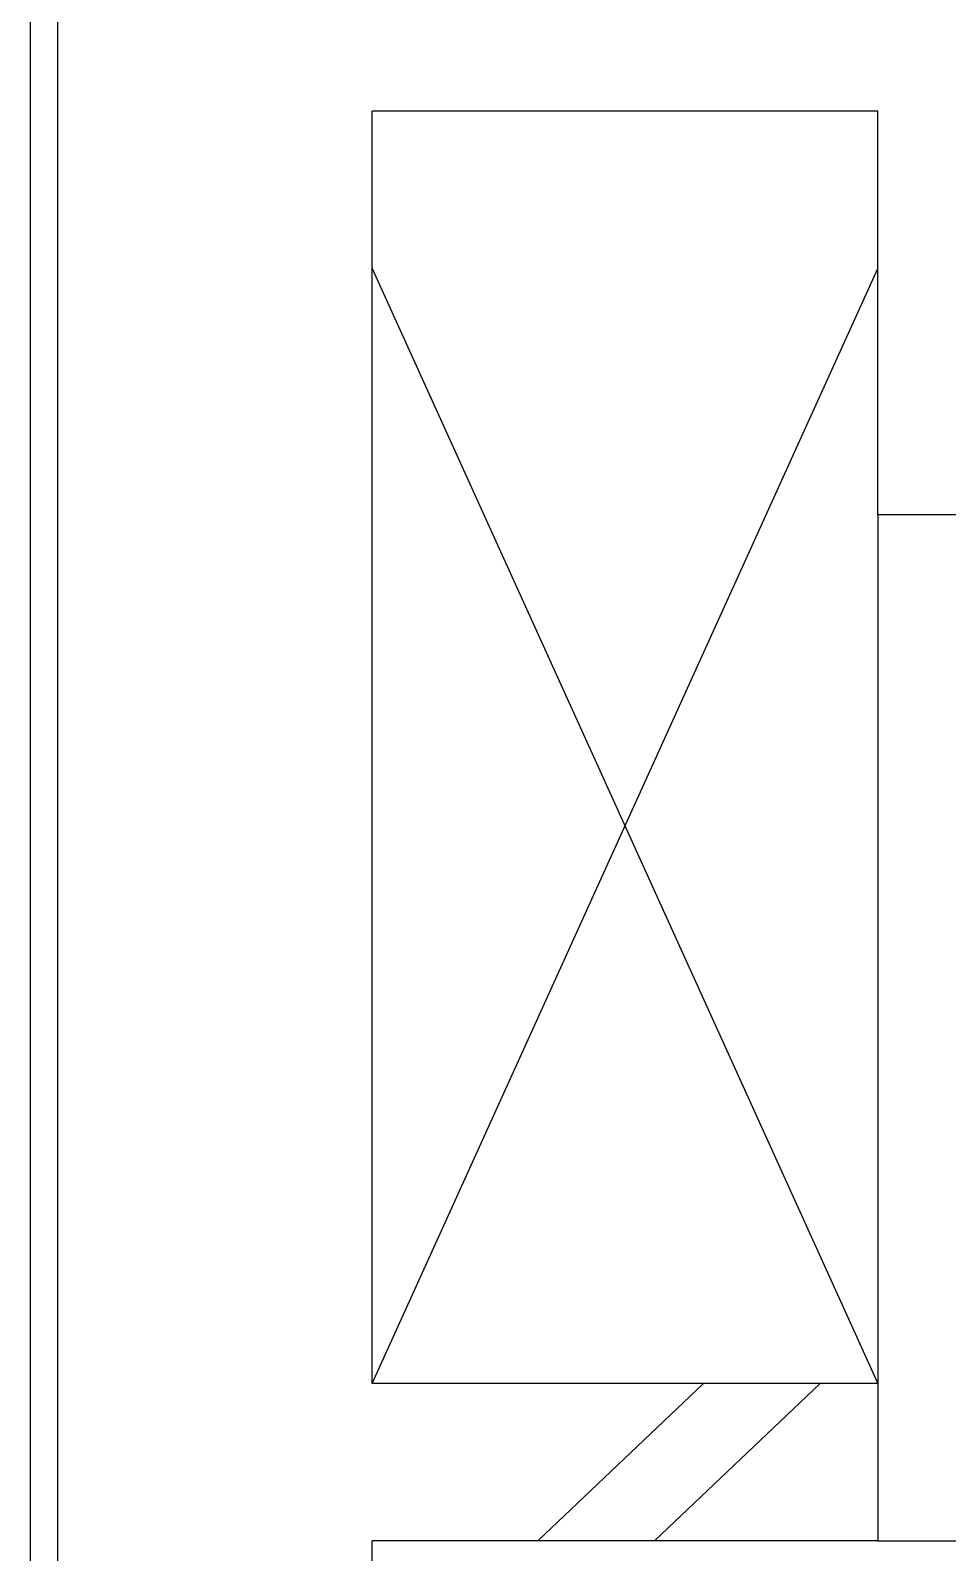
# Model space of a CAD drawing. Extents: x 681461 to 804584, y -183990 to -115925.
# Drawn here: x 683699 to 684370, y -147475 to -146363 of the extents above; entities that cross this region are included whole.
import ezdxf

# ---------------------------------------------------------------- set-up
doc = ezdxf.new("R2010")
doc.units = 0
doc.header["$LTSCALE"] = 900
doc.layers.add('DOOR', color=163, linetype='CONTINUOUS')
doc.layers.add('WALL', color=1, linetype='CONTINUOUS')

msp = doc.modelspace()

# ---------------------------------------------------------------- linework, layer by layer
at = {"layer": 'DOOR', "color": 7}
for p, q in [((683719.49, -150376.774), (683719.49, -146191.774)), ((683949.49, -147351.774), (683949.49, -146421.774)), ((684319.489, -146421.774), (683949.49, -146421.774)), ((684319.489, -146716.774), (684319.489, -146421.774)), ((684319.489, -147351.774), (683949.49, -147351.774)), ((683949.49, -150076.774), (683949.49, -147466.774)), ((684319.489, -147466.774), (683949.49, -147466.774))]:
    msp.add_line(p, q, dxfattribs=at)
at = {"layer": 'WALL', "color": 8, "linetype": 'CONTINUOUS'}
msp.add_line((683699.49, -150396.774), (683699.49, -146171.774), dxfattribs=at)
at = {"layer": 'WALL', "color": 9}
for p, q in [((683949.49, -146536.774), (684319.489, -147351.774)), ((683949.49, -147351.774), (684319.489, -146536.774))]:
    msp.add_line(p, q, dxfattribs=at)
at = {"layer": 'WALL', "color": 8, "linetype": 'BYBLOCK'}
for p, q in [((684191.867, -147351.774), (684070.556, -147466.774)), ((684277.206, -147351.774), (684155.894, -147466.774))]:
    msp.add_line(p, q, dxfattribs=at)
at = {"layer": 'WALL', "color": 6}
msp.add_lwpolyline([(684319.489, -147466.774), (684549.489, -147466.774), (684549.489, -146716.774), (684319.489, -146716.774)], close=True, dxfattribs=at)

doc.saveas('drawing.dxf')
